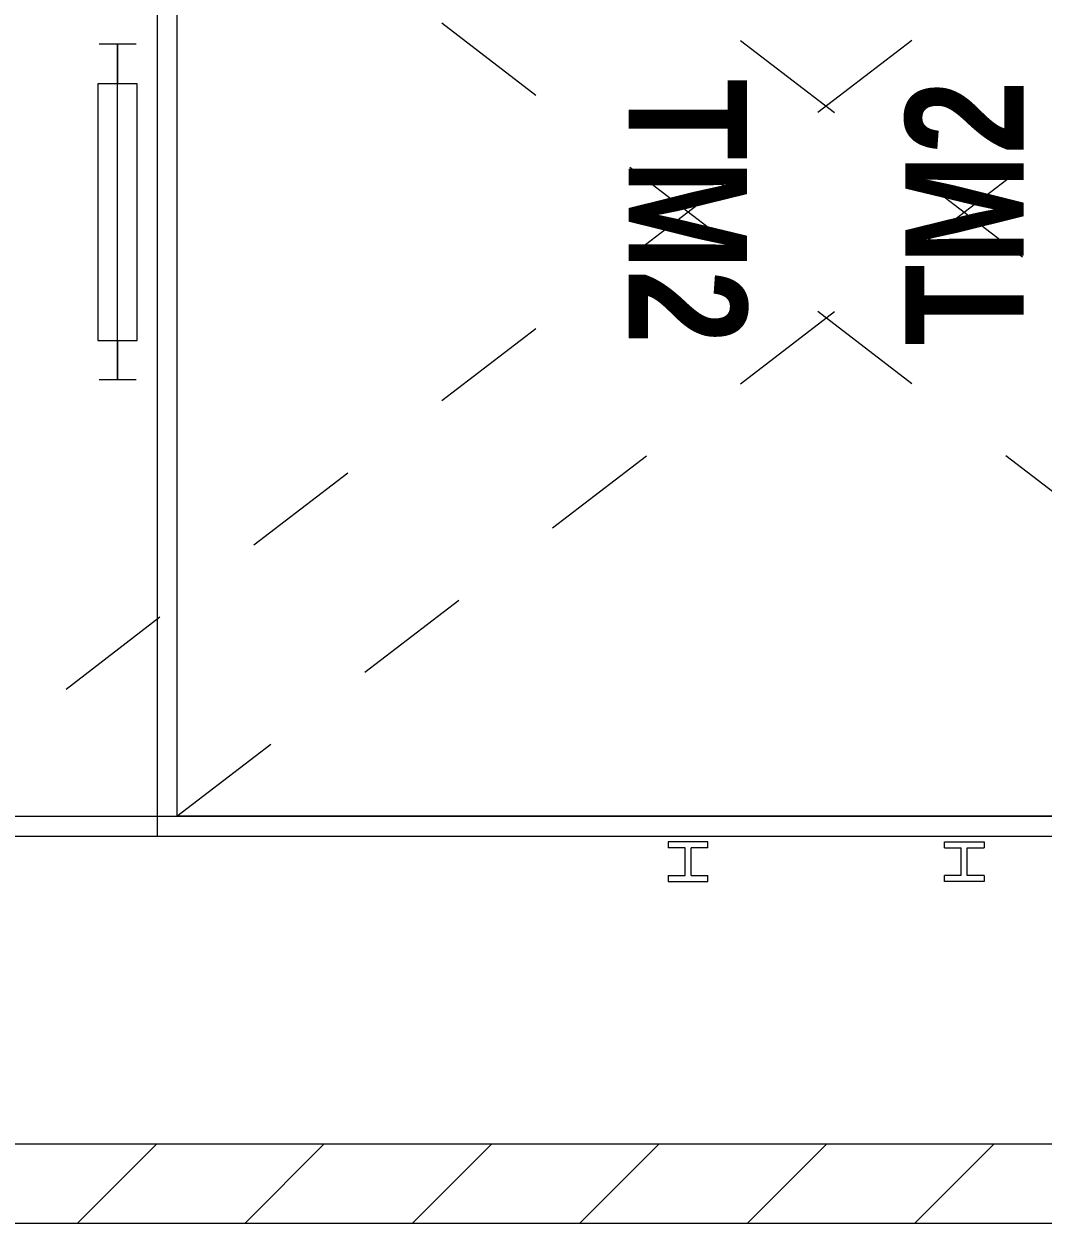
# Model space of a CAD drawing. Header units: millimetres. Extents: x -4000 to 187956, y -58990 to 162485.
# Drawn here: x 123543 to 126124, y 10400 to 13437 of the extents above; entities that cross this region are included whole.
import ezdxf

# ---------------------------------------------------------------- set-up
doc = ezdxf.new("R2010")
doc.units = ezdxf.units.MM
doc.linetypes.add('Dash', pattern=[600, 300, -300])
doc.linetypes.add('Dash_2_', pattern=[635, 317.5, -317.5])
for name, color, linetype, lineweight in [('A-ANNO-NOTE', 131, 'Continuous', 9), ('A-DETL-GENF', 92, 'Continuous', 9), ('A-DOOR', 31, 'Continuous', 13), ('A-DOOR-HDLN', 31, 'Dash_2_', 13), ('A-WALL', 113, 'Continuous', 13), ('A-WALL-PATT', 111, 'Continuous', 13)]:
    doc.layers.add(name, color=color, linetype=linetype, lineweight=lineweight)
doc.styles.add('Arial_B', font='arialbd.ttf', dxfattribs={"width": 0.8, "height": 300})

# ---------------------------------------------------------------- blocks, each defined once
blk = doc.blocks.new('VSC-THANG MÁY 2 - 3060x4090-335206-FFS - TANG 1')
at = {"layer": 'A-DETL-GENF', "color": 250}
for p, q in [((1670, 2390), (1670, 2290)), ((1685, 2390), (1670, 2390)), ((1685, 2390), (1685, 2347.5)), ((1770, 2390), (1755, 2390)), ((1755, 2347.5), (1755, 2390)), ((1770, 2290), (1770, 2390)), ((1755, 2347.5), (1685, 2347.5)), ((1755, 2332.5), (1685, 2332.5)), ((1685, 2332.5), (1685, 2290)), ((1755, 2290), (1755, 2332.5)), ((1670, 2290), (1685, 2290)), ((1755, 2290), (1770, 2290))]:
    blk.add_line(p, q, dxfattribs=at)
at = {"layer": 'A-DOOR-HDLN', "linetype": 'Continuous', "lineweight": 9}
for p, q in [((1655, 245), (1655, 4385)), ((1605, 345), (1605, 4335))]:
    blk.add_line(p, q, dxfattribs=at)
at = {"layer": 'A-DOOR-HDLN', "color": 5, "linetype": 'Dash', "lineweight": 15}
for p, q in [((-1455, 4335), (1605, 345)), ((1605, 4335), (-1455, 345))]:
    blk.add_line(p, q, dxfattribs=at)
blk = doc.blocks.new('VSC-THANG MÁY 2 - 3060x4090-V778-FFS - TANG 1')
at = {"layer": 'A-DETL-GENF', "color": 250}
for p, q in [((-1620, 2390), (-1605, 2390)), ((-1620, 2290), (-1620, 2390)), ((-1605, 2347.5), (-1605, 2390)), ((-1535, 2390), (-1535, 2347.5)), ((-1535, 2390), (-1520, 2390)), ((-1520, 2390), (-1520, 2290)), ((-1605, 2347.5), (-1535, 2347.5)), ((-1605, 2290), (-1605, 2332.5)), ((-1605, 2332.5), (-1535, 2332.5)), ((-1535, 2332.5), (-1535, 2290)), ((-1605, 2290), (-1620, 2290)), ((-1520, 2290), (-1535, 2290))]:
    blk.add_line(p, q, dxfattribs=at)
at = {"layer": 'A-DOOR', "lineweight": 9}
blk.add_line((1605, 4335), (-1455, 4335), dxfattribs=at)
at = {"layer": 'A-DOOR-HDLN', "linetype": 'Continuous', "lineweight": 9}
for p, q in [((-350, 4438.1), (-350, 4531.9)), ((400, 4535), (-250, 4535)), ((-250, 4535), (-250, 4435)), ((400, 4435), (400, 4535)), ((500, 4438.1), (500, 4531.9)), ((-250, 4485), (-350, 4485)), ((-350, 4485), (500, 4485)), ((500, 4485), (400, 4485)), ((-250, 4435), (400, 4435)), ((1655, 4385), (-1505, 4385)), ((-1505, 4385), (-1505, 245)), ((-1455, 345), (-1455, 4335))]:
    blk.add_line(p, q, dxfattribs=at)
at = {"layer": 'A-DOOR-HDLN', "color": 5, "linetype": 'Dash', "lineweight": 15}
for p, q in [((-1455, 4335), (1605, 345)), ((1605, 4335), (-1455, 345))]:
    blk.add_line(p, q, dxfattribs=at)
blk = doc.blocks.new('CMF2_NHAXUONG_A_rvt-1-FFS - TANG 1')
at = {"layer": 'A-WALL-PATT', "lineweight": 9}
h = blk.add_hatch(dxfattribs=at)
h.set_pattern_fill('FP_12', color=250, style=0, pattern_type=2)
h.set_pattern_definition([(45, (0, 0), (-212.132, 212.132), [])])
h.paths.add_polyline_path([(123100, 10400), (128149.8, 10400), (128149.8, 10600), (123100, 10600)])
at = {"layer": 'A-WALL', "color": 50, "lineweight": 15}
for p, q in [((128149.8, 10600), (123100, 10600)), ((123100, 10400), (128149.8, 10400))]:
    blk.add_line(p, q, dxfattribs=at)
at = {"layer": 'A-WALL', "color": 35, "lineweight": 15}
for p, q in [((128149.8, 10600), (123100, 10600)), ((123100, 10400), (128149.8, 10400))]:
    blk.add_line(p, q, dxfattribs=at)
at = {"layer": 'A-DOOR', "color": 250, "lineweight": 9}
for name, p, rotation in [('VSC-THANG MÁY 2 - 3060x4090-335206-FFS - TANG 1', (122885, 13035), 269.9999999999999), ('VSC-THANG MÁY 2 - 3060x4090-V778-FFS - TANG 1', (128264.8, 12885), 90)]:
    blk.add_blockref(name, p, dxfattribs=dict(at, rotation=rotation))
at = {"layer": 'A-ANNO-NOTE', "char_height": 300, "width": 827.341, "attachment_point": 1, "style": 'Arial_B'}
for insert, rotation in [((125374.3, 13297.6), 270), ((125775.4, 12622.4), 90)]:
    blk.add_mtext('TM2', dxfattribs=dict(at, insert=insert, rotation=rotation))

msp = doc.modelspace()

# ---------------------------------------------------------------- block references
at = {"lineweight": 5}
msp.add_blockref('CMF2_NHAXUONG_A_rvt-1-FFS - TANG 1', (0, 0), dxfattribs=at)

doc.saveas('drawing.dxf')
